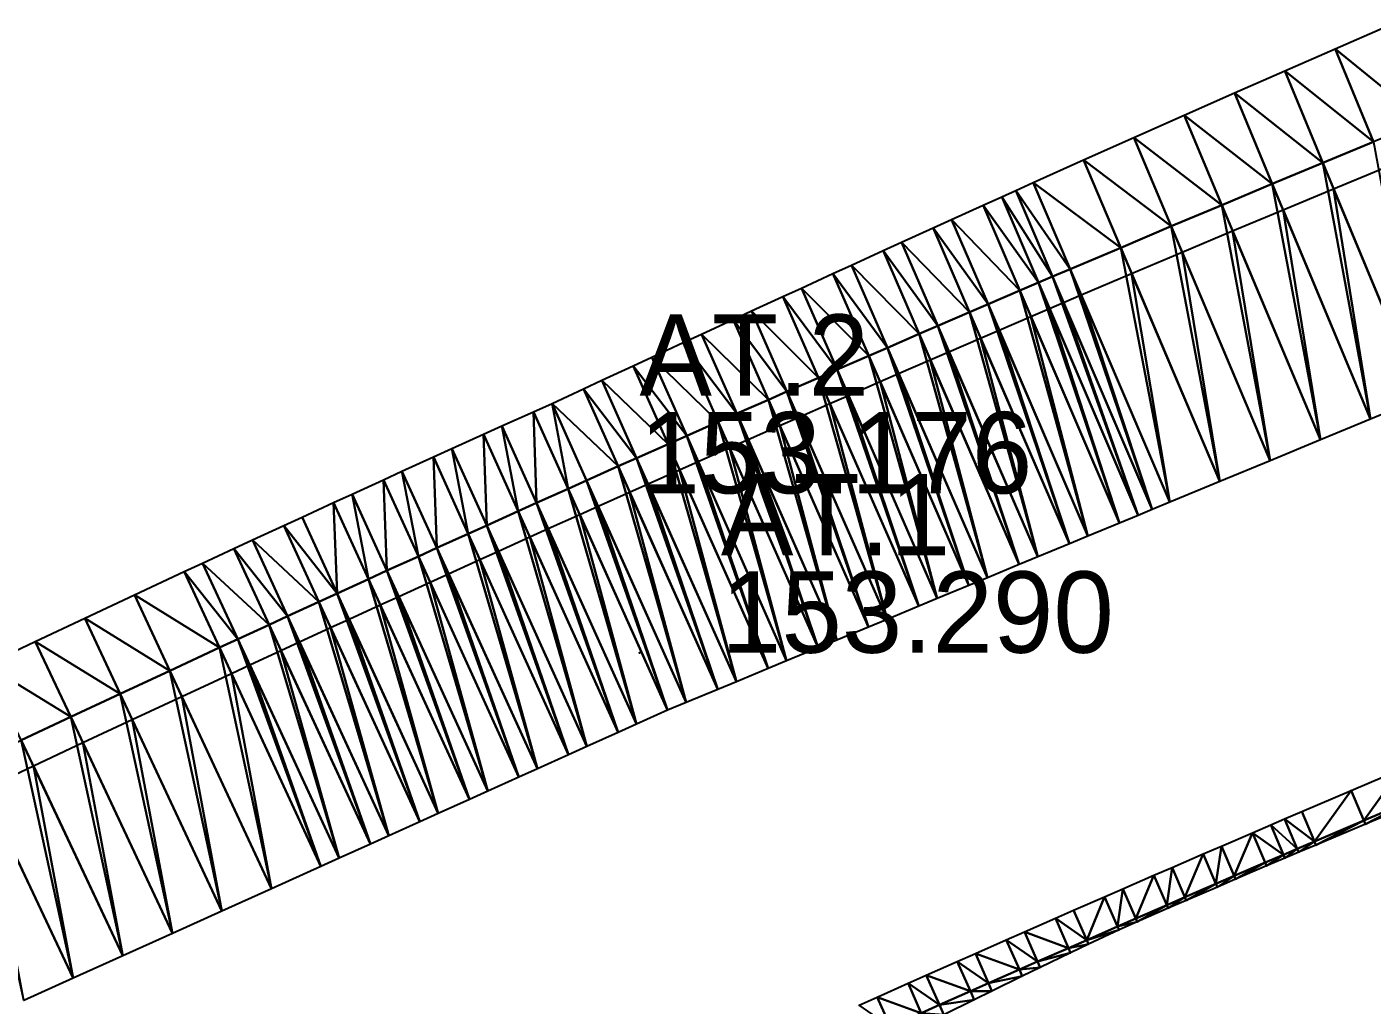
# Model space of a CAD drawing. Header units: metres. Extents: x 1882598 to 1885460, y 3171405 to 3171756.
# Drawn here: x 1883007.59 to 1883032.42, y 3171563.42 to 3171581.47 of the extents above; entities that cross this region are included whole.
import ezdxf

# ---------------------------------------------------------------- set-up
doc = ezdxf.new("R2010")
doc.units = ezdxf.units.M
doc.header["$MEASUREMENT"] = 0
doc.layers.add('pntelev', color=2, linetype='Continuous')
doc.layers.add('pntno', color=3, linetype='Continuous')
doc.layers.add('Triangles surfaces projet', color=7, linetype='Continuous', true_color=0x848484)

msp = doc.modelspace()

# ---------------------------------------------------------------- linework, layer by layer
for p in [(1883017.394, 3171572.864, 153.176), (1883018.898, 3171569.923, 153.29)]:
    msp.add_point(p)
at = {"layer": 'Triangles surfaces projet'}
for points in [[(1883033.379, 3171579.731, 153.101), (1883031.733, 3171581.065, 151.874), (1883032.665, 3171581.469, 151.848), (1883033.379, 3171579.731, 153.101)], [(1883031.733, 3171581.065, 151.874), (1883032.444, 3171579.346, 153.114), (1883030.803, 3171580.659, 151.9), (1883031.733, 3171581.065, 151.874)], [(1883033.379, 3171579.731, 153.101), (1883032.444, 3171579.346, 153.114), (1883031.733, 3171581.065, 151.874), (1883033.379, 3171579.731, 153.101)], [(1883029.873, 3171580.251, 151.927), (1883030.803, 3171580.659, 151.9), (1883031.509, 3171578.96, 153.127), (1883029.873, 3171580.251, 151.927)], [(1883030.803, 3171580.659, 151.9), (1883032.444, 3171579.346, 153.114), (1883031.509, 3171578.96, 153.127), (1883030.803, 3171580.659, 151.9)], [(1883029.873, 3171580.251, 151.927), (1883030.574, 3171578.572, 153.14), (1883028.944, 3171579.841, 151.953), (1883029.873, 3171580.251, 151.927)], [(1883030.574, 3171578.572, 153.14), (1883029.873, 3171580.251, 151.927), (1883031.509, 3171578.96, 153.127), (1883030.574, 3171578.572, 153.14)], [(1883029.641, 3171578.182, 153.152), (1883028.016, 3171579.429, 151.98), (1883028.944, 3171579.841, 151.953), (1883029.641, 3171578.182, 153.152)], [(1883028.944, 3171579.841, 151.953), (1883030.574, 3171578.572, 153.14), (1883029.641, 3171578.182, 153.152), (1883028.944, 3171579.841, 151.953)], [(1883028.016, 3171579.429, 151.98), (1883028.708, 3171577.79, 153.165), (1883027.089, 3171579.014, 152.006), (1883028.016, 3171579.429, 151.98)], [(1883028.708, 3171577.79, 153.165), (1883028.016, 3171579.429, 151.98), (1883029.641, 3171578.182, 153.152), (1883028.708, 3171577.79, 153.165)], [(1883032.444, 3171579.346, 153.114), (1883033.314, 3171574.615, 153.066), (1883031.509, 3171578.96, 153.127), (1883032.444, 3171579.346, 153.114)], [(1883027.089, 3171579.014, 152.006), (1883027.776, 3171577.396, 153.178), (1883026.163, 3171578.598, 152.033), (1883027.089, 3171579.014, 152.006)], [(1883027.776, 3171577.396, 153.178), (1883027.089, 3171579.014, 152.006), (1883028.708, 3171577.79, 153.165), (1883027.776, 3171577.396, 153.178)], [(1883031.509, 3171578.96, 153.127), (1883032.387, 3171574.231, 153.081), (1883030.574, 3171578.572, 153.14), (1883031.509, 3171578.96, 153.127)], [(1883033.314, 3171574.615, 153.066), (1883032.387, 3171574.231, 153.081), (1883031.509, 3171578.96, 153.127), (1883033.314, 3171574.615, 153.066)], [(1883032.64, 3171578.871, 153.457), (1883033.314, 3171574.615, 153.416), (1883031.706, 3171578.484, 153.47), (1883032.64, 3171578.871, 153.457)], [(1883026.52, 3171576.862, 153.195), (1883025.58, 3171578.335, 152.05), (1883025.84, 3171578.453, 152.042), (1883026.52, 3171576.862, 153.195)], [(1883025.84, 3171578.453, 152.042), (1883026.163, 3171578.598, 152.033), (1883026.845, 3171577.001, 153.191), (1883025.84, 3171578.453, 152.042)], [(1883026.52, 3171576.862, 153.195), (1883025.84, 3171578.453, 152.042), (1883026.845, 3171577.001, 153.191), (1883026.52, 3171576.862, 153.195)], [(1883026.845, 3171577.001, 153.191), (1883026.163, 3171578.598, 152.033), (1883027.776, 3171577.396, 153.178), (1883026.845, 3171577.001, 153.191)], [(1883031.461, 3171573.848, 153.096), (1883029.641, 3171578.182, 153.152), (1883030.574, 3171578.572, 153.14), (1883031.461, 3171573.848, 153.096)], [(1883032.387, 3171574.231, 153.081), (1883031.461, 3171573.848, 153.096), (1883030.574, 3171578.572, 153.14), (1883032.387, 3171574.231, 153.081)], [(1883031.706, 3171578.484, 153.47), (1883032.387, 3171574.231, 153.431), (1883030.773, 3171578.096, 153.483), (1883031.706, 3171578.484, 153.47)], [(1883033.314, 3171574.615, 153.416), (1883032.387, 3171574.231, 153.431), (1883031.706, 3171578.484, 153.47), (1883033.314, 3171574.615, 153.416)], [(1883025.914, 3171576.604, 153.204), (1883024.655, 3171577.916, 152.077), (1883025.238, 3171578.18, 152.06), (1883025.914, 3171576.604, 153.204)], [(1883026.259, 3171576.751, 153.199), (1883025.238, 3171578.18, 152.06), (1883025.58, 3171578.335, 152.05), (1883026.259, 3171576.751, 153.199)], [(1883026.259, 3171576.751, 153.199), (1883025.914, 3171576.604, 153.204), (1883025.238, 3171578.18, 152.06), (1883026.259, 3171576.751, 153.199)], [(1883026.259, 3171576.751, 153.199), (1883025.58, 3171578.335, 152.05), (1883026.52, 3171576.862, 153.195), (1883026.259, 3171576.751, 153.199)], [(1883029.641, 3171578.182, 153.152), (1883030.534, 3171573.465, 153.112), (1883028.708, 3171577.79, 153.165), (1883029.641, 3171578.182, 153.152)], [(1883030.534, 3171573.465, 153.112), (1883029.641, 3171578.182, 153.152), (1883031.461, 3171573.848, 153.096), (1883030.534, 3171573.465, 153.112)], [(1883024.313, 3171577.761, 152.087), (1883024.655, 3171577.916, 152.077), (1883025.329, 3171576.353, 153.212), (1883024.313, 3171577.761, 152.087)], [(1883025.329, 3171576.353, 153.212), (1883024.655, 3171577.916, 152.077), (1883025.914, 3171576.604, 153.204), (1883025.329, 3171576.353, 153.212)], [(1883030.773, 3171578.096, 153.483), (1883031.461, 3171573.848, 153.446), (1883029.84, 3171577.706, 153.496), (1883030.773, 3171578.096, 153.483)], [(1883032.387, 3171574.231, 153.431), (1883031.461, 3171573.848, 153.446), (1883030.773, 3171578.096, 153.483), (1883032.387, 3171574.231, 153.431)], [(1883023.731, 3171577.496, 152.104), (1883024.313, 3171577.761, 152.087), (1883024.985, 3171576.205, 153.217), (1883023.731, 3171577.496, 152.104)], [(1883024.985, 3171576.205, 153.217), (1883024.313, 3171577.761, 152.087), (1883025.329, 3171576.353, 153.212), (1883024.985, 3171576.205, 153.217)], [(1883029.608, 3171573.081, 153.127), (1883027.776, 3171577.396, 153.178), (1883028.708, 3171577.79, 153.165), (1883029.608, 3171573.081, 153.127)], [(1883028.708, 3171577.79, 153.165), (1883030.534, 3171573.465, 153.112), (1883029.608, 3171573.081, 153.127), (1883028.708, 3171577.79, 153.165)], [(1883029.84, 3171577.706, 153.496), (1883030.534, 3171573.465, 153.462), (1883028.909, 3171577.314, 153.509), (1883029.84, 3171577.706, 153.496)], [(1883031.461, 3171573.848, 153.446), (1883030.534, 3171573.465, 153.462), (1883029.84, 3171577.706, 153.496), (1883031.461, 3171573.848, 153.446)], [(1883023.731, 3171577.496, 152.104), (1883024.4, 3171575.952, 153.226), (1883023.389, 3171577.341, 152.114), (1883023.731, 3171577.496, 152.104)], [(1883024.4, 3171575.952, 153.226), (1883023.731, 3171577.496, 152.104), (1883024.985, 3171576.205, 153.217), (1883024.4, 3171575.952, 153.226)], [(1883023.389, 3171577.341, 152.114), (1883024.056, 3171575.804, 153.231), (1883022.808, 3171577.075, 152.132), (1883023.389, 3171577.341, 152.114)], [(1883024.056, 3171575.804, 153.231), (1883023.389, 3171577.341, 152.114), (1883024.4, 3171575.952, 153.226), (1883024.056, 3171575.804, 153.231)], [(1883026.845, 3171577.001, 153.191), (1883027.776, 3171577.396, 153.178), (1883028.681, 3171572.698, 153.142), (1883026.845, 3171577.001, 153.191)], [(1883027.776, 3171577.396, 153.178), (1883029.608, 3171573.081, 153.127), (1883028.681, 3171572.698, 153.142), (1883027.776, 3171577.396, 153.178)], [(1883028.909, 3171577.314, 153.509), (1883029.608, 3171573.081, 153.477), (1883027.978, 3171576.921, 153.522), (1883028.909, 3171577.314, 153.509)], [(1883030.534, 3171573.465, 153.462), (1883029.608, 3171573.081, 153.477), (1883028.909, 3171577.314, 153.509), (1883030.534, 3171573.465, 153.462)], [(1883023.128, 3171575.401, 153.245), (1883021.885, 3171576.652, 152.159), (1883022.466, 3171576.919, 152.142), (1883023.128, 3171575.401, 153.245)], [(1883022.466, 3171576.919, 152.142), (1883022.808, 3171577.075, 152.132), (1883023.471, 3171575.55, 153.24), (1883022.466, 3171576.919, 152.142)], [(1883023.128, 3171575.401, 153.245), (1883022.466, 3171576.919, 152.142), (1883023.471, 3171575.55, 153.24), (1883023.128, 3171575.401, 153.245)], [(1883022.808, 3171577.075, 152.132), (1883024.056, 3171575.804, 153.231), (1883023.471, 3171575.55, 153.24), (1883022.808, 3171577.075, 152.132)], [(1883028.358, 3171572.564, 153.148), (1883026.52, 3171576.862, 153.195), (1883026.845, 3171577.001, 153.191), (1883028.358, 3171572.564, 153.148)], [(1883026.845, 3171577.001, 153.191), (1883028.681, 3171572.698, 153.142), (1883028.358, 3171572.564, 153.148), (1883026.845, 3171577.001, 153.191)], [(1883027.978, 3171576.921, 153.522), (1883028.681, 3171572.698, 153.492), (1883027.048, 3171576.525, 153.536), (1883027.978, 3171576.921, 153.522)], [(1883029.608, 3171573.081, 153.477), (1883028.681, 3171572.698, 153.492), (1883027.978, 3171576.921, 153.522), (1883029.608, 3171573.081, 153.477)], [(1883025.914, 3171576.604, 153.204), (1883026.259, 3171576.751, 153.199), (1883027.755, 3171572.315, 153.158), (1883025.914, 3171576.604, 153.204)], [(1883028.098, 3171572.457, 153.152), (1883026.259, 3171576.751, 153.199), (1883026.52, 3171576.862, 153.195), (1883028.098, 3171572.457, 153.152)], [(1883027.755, 3171572.315, 153.158), (1883026.259, 3171576.751, 153.199), (1883028.098, 3171572.457, 153.152), (1883027.755, 3171572.315, 153.158)], [(1883028.098, 3171572.457, 153.152), (1883026.52, 3171576.862, 153.195), (1883028.358, 3171572.564, 153.148), (1883028.098, 3171572.457, 153.152)], [(1883022.2, 3171574.997, 153.26), (1883020.963, 3171576.228, 152.186), (1883021.543, 3171576.495, 152.169), (1883022.2, 3171574.997, 153.26)], [(1883022.543, 3171575.147, 153.254), (1883021.543, 3171576.495, 152.169), (1883021.885, 3171576.652, 152.159), (1883022.543, 3171575.147, 153.254)], [(1883022.543, 3171575.147, 153.254), (1883022.2, 3171574.997, 153.26), (1883021.543, 3171576.495, 152.169), (1883022.543, 3171575.147, 153.254)], [(1883022.543, 3171575.147, 153.254), (1883021.885, 3171576.652, 152.159), (1883023.128, 3171575.401, 153.245), (1883022.543, 3171575.147, 153.254)], [(1883025.914, 3171576.604, 153.204), (1883027.171, 3171572.073, 153.168), (1883025.329, 3171576.353, 153.212), (1883025.914, 3171576.604, 153.204)], [(1883027.171, 3171572.073, 153.168), (1883025.914, 3171576.604, 153.204), (1883027.755, 3171572.315, 153.158), (1883027.171, 3171572.073, 153.168)], [(1883027.048, 3171576.525, 153.536), (1883028.358, 3171572.564, 153.498), (1883026.723, 3171576.387, 153.54), (1883027.048, 3171576.525, 153.536)], [(1883028.681, 3171572.698, 153.492), (1883028.358, 3171572.564, 153.498), (1883027.048, 3171576.525, 153.536), (1883028.681, 3171572.698, 153.492)], [(1883020.963, 3171576.228, 152.186), (1883021.617, 3171574.741, 153.269), (1883020.621, 3171576.071, 152.197), (1883020.963, 3171576.228, 152.186)], [(1883022.2, 3171574.997, 153.26), (1883021.617, 3171574.741, 153.269), (1883020.963, 3171576.228, 152.186), (1883022.2, 3171574.997, 153.26)], [(1883024.985, 3171576.205, 153.217), (1883026.245, 3171571.69, 153.184), (1883024.4, 3171575.952, 153.226), (1883024.985, 3171576.205, 153.217)], [(1883026.828, 3171571.931, 153.174), (1883024.985, 3171576.205, 153.217), (1883025.329, 3171576.353, 153.212), (1883026.828, 3171571.931, 153.174)], [(1883026.245, 3171571.69, 153.184), (1883024.985, 3171576.205, 153.217), (1883026.828, 3171571.931, 153.174), (1883026.245, 3171571.69, 153.184)], [(1883027.171, 3171572.073, 153.168), (1883026.828, 3171571.931, 153.174), (1883025.329, 3171576.353, 153.212), (1883027.171, 3171572.073, 153.168)], [(1883026.462, 3171576.276, 153.544), (1883027.755, 3171572.315, 153.508), (1883026.118, 3171576.128, 153.549), (1883026.462, 3171576.276, 153.544)], [(1883026.723, 3171576.387, 153.54), (1883028.098, 3171572.457, 153.502), (1883026.462, 3171576.276, 153.544), (1883026.723, 3171576.387, 153.54)], [(1883028.098, 3171572.457, 153.502), (1883027.755, 3171572.315, 153.508), (1883026.462, 3171576.276, 153.544), (1883028.098, 3171572.457, 153.502)], [(1883028.358, 3171572.564, 153.498), (1883028.098, 3171572.457, 153.502), (1883026.723, 3171576.387, 153.54), (1883028.358, 3171572.564, 153.498)], [(1883020.621, 3171576.071, 152.197), (1883021.274, 3171574.59, 153.275), (1883020.042, 3171575.802, 152.214), (1883020.621, 3171576.071, 152.197)], [(1883020.621, 3171576.071, 152.197), (1883021.617, 3171574.741, 153.269), (1883021.274, 3171574.59, 153.275), (1883020.621, 3171576.071, 152.197)], [(1883025.902, 3171571.548, 153.19), (1883024.056, 3171575.804, 153.231), (1883024.4, 3171575.952, 153.226), (1883025.902, 3171571.548, 153.19)], [(1883025.902, 3171571.548, 153.19), (1883024.4, 3171575.952, 153.226), (1883026.245, 3171571.69, 153.184), (1883025.902, 3171571.548, 153.19)], [(1883026.118, 3171576.128, 153.549), (1883027.171, 3171572.073, 153.518), (1883025.533, 3171575.877, 153.557), (1883026.118, 3171576.128, 153.549)], [(1883027.755, 3171572.315, 153.508), (1883027.171, 3171572.073, 153.518), (1883026.118, 3171576.128, 153.549), (1883027.755, 3171572.315, 153.508)], [(1883020.691, 3171574.334, 153.284), (1883019.701, 3171575.644, 152.224), (1883020.042, 3171575.802, 152.214), (1883020.691, 3171574.334, 153.284)], [(1883020.042, 3171575.802, 152.214), (1883021.274, 3171574.59, 153.275), (1883020.691, 3171574.334, 153.284), (1883020.042, 3171575.802, 152.214)], [(1883024.056, 3171575.804, 153.231), (1883025.318, 3171571.306, 153.201), (1883023.471, 3171575.55, 153.24), (1883024.056, 3171575.804, 153.231)], [(1883025.902, 3171571.548, 153.19), (1883025.318, 3171571.306, 153.201), (1883024.056, 3171575.804, 153.231), (1883025.902, 3171571.548, 153.19)], [(1883025.19, 3171575.729, 153.562), (1883026.245, 3171571.69, 153.534), (1883024.605, 3171575.477, 153.571), (1883025.19, 3171575.729, 153.562)], [(1883025.533, 3171575.877, 153.557), (1883026.828, 3171571.931, 153.524), (1883025.19, 3171575.729, 153.562), (1883025.533, 3171575.877, 153.557)], [(1883026.828, 3171571.931, 153.524), (1883026.245, 3171571.69, 153.534), (1883025.19, 3171575.729, 153.562), (1883026.828, 3171571.931, 153.524)], [(1883027.171, 3171572.073, 153.518), (1883026.828, 3171571.931, 153.524), (1883025.533, 3171575.877, 153.557), (1883027.171, 3171572.073, 153.518)], [(1883019.701, 3171575.644, 152.224), (1883020.348, 3171574.183, 153.29), (1883019.121, 3171575.375, 152.242), (1883019.701, 3171575.644, 152.224)], [(1883019.701, 3171575.644, 152.224), (1883020.691, 3171574.334, 153.284), (1883020.348, 3171574.183, 153.29), (1883019.701, 3171575.644, 152.224)], [(1883024.975, 3171571.164, 153.207), (1883023.128, 3171575.401, 153.245), (1883023.471, 3171575.55, 153.24), (1883024.975, 3171571.164, 153.207)], [(1883024.975, 3171571.164, 153.207), (1883023.471, 3171575.55, 153.24), (1883025.318, 3171571.306, 153.201), (1883024.975, 3171571.164, 153.207)], [(1883024.605, 3171575.477, 153.571), (1883025.902, 3171571.548, 153.54), (1883024.262, 3171575.328, 153.577), (1883024.605, 3171575.477, 153.571)], [(1883026.245, 3171571.69, 153.534), (1883025.902, 3171571.548, 153.54), (1883024.605, 3171575.477, 153.571), (1883026.245, 3171571.69, 153.534)], [(1883019.424, 3171573.773, 153.306), (1883018.201, 3171574.949, 152.268), (1883018.781, 3171575.217, 152.252), (1883019.424, 3171573.773, 153.306)], [(1883019.766, 3171573.925, 153.3), (1883018.781, 3171575.217, 152.252), (1883019.121, 3171575.375, 152.242), (1883019.766, 3171573.925, 153.3)], [(1883019.424, 3171573.773, 153.306), (1883018.781, 3171575.217, 152.252), (1883019.766, 3171573.925, 153.3), (1883019.424, 3171573.773, 153.306)], [(1883019.766, 3171573.925, 153.3), (1883019.121, 3171575.375, 152.242), (1883020.348, 3171574.183, 153.29), (1883019.766, 3171573.925, 153.3)], [(1883022.543, 3171575.147, 153.254), (1883023.128, 3171575.401, 153.245), (1883024.391, 3171570.923, 153.218), (1883022.543, 3171575.147, 153.254)], [(1883023.128, 3171575.401, 153.245), (1883024.975, 3171571.164, 153.207), (1883024.391, 3171570.923, 153.218), (1883023.128, 3171575.401, 153.245)], [(1883024.262, 3171575.328, 153.577), (1883025.318, 3171571.306, 153.551), (1883023.678, 3171575.075, 153.586), (1883024.262, 3171575.328, 153.577)], [(1883025.902, 3171571.548, 153.54), (1883025.318, 3171571.306, 153.551), (1883024.262, 3171575.328, 153.577), (1883025.902, 3171571.548, 153.54)], [(1883017.86, 3171574.792, 152.277), (1883018.201, 3171574.949, 152.268), (1883018.842, 3171573.514, 153.315), (1883017.86, 3171574.792, 152.277)], [(1883019.424, 3171573.773, 153.306), (1883018.842, 3171573.514, 153.315), (1883018.201, 3171574.949, 152.268), (1883019.424, 3171573.773, 153.306)], [(1883022.2, 3171574.997, 153.26), (1883023.465, 3171570.539, 153.235), (1883021.617, 3171574.741, 153.269), (1883022.2, 3171574.997, 153.26)], [(1883022.543, 3171575.147, 153.254), (1883024.048, 3171570.781, 153.224), (1883022.2, 3171574.997, 153.26), (1883022.543, 3171575.147, 153.254)], [(1883023.465, 3171570.539, 153.235), (1883022.2, 3171574.997, 153.26), (1883024.048, 3171570.781, 153.224), (1883023.465, 3171570.539, 153.235)], [(1883024.048, 3171570.781, 153.224), (1883022.543, 3171575.147, 153.254), (1883024.391, 3171570.923, 153.218), (1883024.048, 3171570.781, 153.224)], [(1883023.678, 3171575.075, 153.586), (1883024.975, 3171571.164, 153.557), (1883023.335, 3171574.926, 153.591), (1883023.678, 3171575.075, 153.586)], [(1883025.318, 3171571.306, 153.551), (1883024.975, 3171571.164, 153.557), (1883023.678, 3171575.075, 153.586), (1883025.318, 3171571.306, 153.551)], [(1883018.5, 3171573.362, 153.321), (1883017.281, 3171574.524, 152.292), (1883017.86, 3171574.792, 152.277), (1883018.5, 3171573.362, 153.321)], [(1883018.842, 3171573.514, 153.315), (1883018.5, 3171573.362, 153.321), (1883017.86, 3171574.792, 152.277), (1883018.842, 3171573.514, 153.315)], [(1883021.274, 3171574.59, 153.275), (1883021.617, 3171574.741, 153.269), (1883023.121, 3171570.397, 153.242), (1883021.274, 3171574.59, 153.275)], [(1883023.465, 3171570.539, 153.235), (1883023.121, 3171570.397, 153.242), (1883021.617, 3171574.741, 153.269), (1883023.465, 3171570.539, 153.235)], [(1883023.335, 3171574.926, 153.591), (1883024.391, 3171570.923, 153.568), (1883022.751, 3171574.671, 153.6), (1883023.335, 3171574.926, 153.591)], [(1883024.975, 3171571.164, 153.557), (1883024.391, 3171570.923, 153.568), (1883023.335, 3171574.926, 153.591), (1883024.975, 3171571.164, 153.557)], [(1883017.281, 3171574.524, 152.292), (1883017.577, 3171572.949, 153.337), (1883016.938, 3171574.37, 152.299), (1883017.281, 3171574.524, 152.292)], [(1883017.919, 3171573.102, 153.331), (1883017.577, 3171572.949, 153.337), (1883017.281, 3171574.524, 152.292), (1883017.919, 3171573.102, 153.331)], [(1883018.5, 3171573.362, 153.321), (1883017.919, 3171573.102, 153.331), (1883017.281, 3171574.524, 152.292), (1883018.5, 3171573.362, 153.321)], [(1883022.538, 3171570.156, 153.253), (1883020.691, 3171574.334, 153.284), (1883021.274, 3171574.59, 153.275), (1883022.538, 3171570.156, 153.253)], [(1883023.121, 3171570.397, 153.242), (1883022.538, 3171570.156, 153.253), (1883021.274, 3171574.59, 153.275), (1883023.121, 3171570.397, 153.242)], [(1883022.409, 3171574.521, 153.606), (1883023.465, 3171570.539, 153.585), (1883021.826, 3171574.266, 153.615), (1883022.409, 3171574.521, 153.606)], [(1883022.751, 3171574.671, 153.6), (1883024.048, 3171570.781, 153.574), (1883022.409, 3171574.521, 153.606), (1883022.751, 3171574.671, 153.6)], [(1883024.048, 3171570.781, 153.574), (1883023.465, 3171570.539, 153.585), (1883022.409, 3171574.521, 153.606), (1883024.048, 3171570.781, 153.574)], [(1883024.391, 3171570.923, 153.568), (1883024.048, 3171570.781, 153.574), (1883022.751, 3171574.671, 153.6), (1883024.391, 3171570.923, 153.568)], [(1883016.938, 3171574.37, 152.299), (1883016.997, 3171572.688, 153.347), (1883016.357, 3171574.108, 152.309), (1883016.938, 3171574.37, 152.299)], [(1883017.577, 3171572.949, 153.337), (1883016.997, 3171572.688, 153.347), (1883016.938, 3171574.37, 152.299), (1883017.577, 3171572.949, 153.337)], [(1883022.195, 3171570.014, 153.259), (1883020.348, 3171574.183, 153.29), (1883020.691, 3171574.334, 153.284), (1883022.195, 3171570.014, 153.259)], [(1883022.538, 3171570.156, 153.253), (1883022.195, 3171570.014, 153.259), (1883020.691, 3171574.334, 153.284), (1883022.538, 3171570.156, 153.253)], [(1883021.826, 3171574.266, 153.615), (1883023.121, 3171570.397, 153.592), (1883021.483, 3171574.115, 153.621), (1883021.826, 3171574.266, 153.615)], [(1883023.465, 3171570.539, 153.585), (1883023.121, 3171570.397, 153.592), (1883021.826, 3171574.266, 153.615), (1883023.465, 3171570.539, 153.585)], [(1883016.015, 3171573.953, 152.316), (1883016.075, 3171572.273, 153.363), (1883015.433, 3171573.69, 152.327), (1883016.015, 3171573.953, 152.316)], [(1883016.015, 3171573.953, 152.316), (1883016.357, 3171574.108, 152.309), (1883016.655, 3171572.535, 153.353), (1883016.015, 3171573.953, 152.316)], [(1883016.655, 3171572.535, 153.353), (1883016.075, 3171572.273, 153.363), (1883016.015, 3171573.953, 152.316), (1883016.655, 3171572.535, 153.353)], [(1883016.997, 3171572.688, 153.347), (1883016.655, 3171572.535, 153.353), (1883016.357, 3171574.108, 152.309), (1883016.997, 3171572.688, 153.347)], [(1883021.611, 3171569.772, 153.271), (1883019.766, 3171573.925, 153.3), (1883020.348, 3171574.183, 153.29), (1883021.611, 3171569.772, 153.271)], [(1883021.611, 3171569.772, 153.271), (1883020.348, 3171574.183, 153.29), (1883022.195, 3171570.014, 153.259), (1883021.611, 3171569.772, 153.271)], [(1883021.483, 3171574.115, 153.621), (1883022.538, 3171570.156, 153.603), (1883020.901, 3171573.859, 153.631), (1883021.483, 3171574.115, 153.621)], [(1883023.121, 3171570.397, 153.592), (1883022.538, 3171570.156, 153.603), (1883021.483, 3171574.115, 153.621), (1883023.121, 3171570.397, 153.592)], [(1883018.842, 3171573.514, 153.315), (1883019.424, 3171573.773, 153.306), (1883020.684, 3171569.389, 153.289), (1883018.842, 3171573.514, 153.315)], [(1883019.424, 3171573.773, 153.306), (1883019.766, 3171573.925, 153.3), (1883021.268, 3171569.63, 153.277), (1883019.424, 3171573.773, 153.306)], [(1883021.268, 3171569.63, 153.277), (1883020.684, 3171569.389, 153.289), (1883019.424, 3171573.773, 153.306), (1883021.268, 3171569.63, 153.277)], [(1883021.268, 3171569.63, 153.277), (1883019.766, 3171573.925, 153.3), (1883021.611, 3171569.772, 153.271), (1883021.268, 3171569.63, 153.277)], [(1883020.559, 3171573.707, 153.637), (1883021.611, 3171569.772, 153.621), (1883019.977, 3171573.45, 153.646), (1883020.559, 3171573.707, 153.637)], [(1883020.901, 3171573.859, 153.631), (1883022.195, 3171570.014, 153.609), (1883020.559, 3171573.707, 153.637), (1883020.901, 3171573.859, 153.631)], [(1883022.195, 3171570.014, 153.609), (1883021.611, 3171569.772, 153.621), (1883020.559, 3171573.707, 153.637), (1883022.195, 3171570.014, 153.609)], [(1883022.538, 3171570.156, 153.603), (1883022.195, 3171570.014, 153.609), (1883020.901, 3171573.859, 153.631), (1883022.538, 3171570.156, 153.603)], [(1883015.092, 3171573.535, 152.333), (1883015.155, 3171571.856, 153.38), (1883014.511, 3171573.27, 152.344), (1883015.092, 3171573.535, 152.333)], [(1883015.734, 3171572.119, 153.369), (1883015.092, 3171573.535, 152.333), (1883015.433, 3171573.69, 152.327), (1883015.734, 3171572.119, 153.369)], [(1883015.734, 3171572.119, 153.369), (1883015.155, 3171571.856, 153.38), (1883015.092, 3171573.535, 152.333), (1883015.734, 3171572.119, 153.369)], [(1883016.075, 3171572.273, 153.363), (1883015.734, 3171572.119, 153.369), (1883015.433, 3171573.69, 152.327), (1883016.075, 3171572.273, 153.363)], [(1883020.341, 3171569.247, 153.296), (1883018.5, 3171573.362, 153.321), (1883018.842, 3171573.514, 153.315), (1883020.341, 3171569.247, 153.296)], [(1883020.684, 3171569.389, 153.289), (1883020.341, 3171569.247, 153.296), (1883018.842, 3171573.514, 153.315), (1883020.684, 3171569.389, 153.289)], [(1883019.977, 3171573.45, 153.646), (1883021.268, 3171569.63, 153.627), (1883019.635, 3171573.298, 153.652), (1883019.977, 3171573.45, 153.646)], [(1883021.611, 3171569.772, 153.621), (1883021.268, 3171569.63, 153.627), (1883019.977, 3171573.45, 153.646), (1883021.611, 3171569.772, 153.621)], [(1883014.814, 3171571.701, 153.386), (1883014.17, 3171573.115, 152.35), (1883014.511, 3171573.27, 152.344), (1883014.814, 3171571.701, 153.386)], [(1883015.155, 3171571.856, 153.38), (1883014.814, 3171571.701, 153.386), (1883014.511, 3171573.27, 152.344), (1883015.155, 3171571.856, 153.38)], [(1883017.919, 3171573.102, 153.331), (1883018.5, 3171573.362, 153.321), (1883019.757, 3171569.005, 153.307), (1883017.919, 3171573.102, 153.331)], [(1883018.5, 3171573.362, 153.321), (1883020.341, 3171569.247, 153.296), (1883019.757, 3171569.005, 153.307), (1883018.5, 3171573.362, 153.321)], [(1883019.635, 3171573.298, 153.652), (1883020.684, 3171569.389, 153.639), (1883019.054, 3171573.039, 153.662), (1883019.635, 3171573.298, 153.652)], [(1883021.268, 3171569.63, 153.627), (1883020.684, 3171569.389, 153.639), (1883019.635, 3171573.298, 153.652), (1883021.268, 3171569.63, 153.627)], [(1883013.59, 3171572.85, 152.361), (1883014.17, 3171573.115, 152.35), (1883014.235, 3171571.438, 153.396), (1883013.59, 3171572.85, 152.361)], [(1883014.814, 3171571.701, 153.386), (1883014.235, 3171571.438, 153.396), (1883014.17, 3171573.115, 152.35), (1883014.814, 3171571.701, 153.386)], [(1883017.577, 3171572.949, 153.337), (1883018.838, 3171568.604, 153.326), (1883016.997, 3171572.688, 153.347), (1883017.577, 3171572.949, 153.337)], [(1883019.414, 3171568.863, 153.314), (1883017.577, 3171572.949, 153.337), (1883017.919, 3171573.102, 153.331), (1883019.414, 3171568.863, 153.314)], [(1883019.414, 3171568.863, 153.314), (1883018.838, 3171568.604, 153.326), (1883017.577, 3171572.949, 153.337), (1883019.414, 3171568.863, 153.314)], [(1883019.757, 3171569.005, 153.307), (1883019.414, 3171568.863, 153.314), (1883017.919, 3171573.102, 153.331), (1883019.757, 3171569.005, 153.307)], [(1883019.054, 3171573.039, 153.662), (1883020.341, 3171569.247, 153.646), (1883018.712, 3171572.887, 153.668), (1883019.054, 3171573.039, 153.662)], [(1883020.684, 3171569.389, 153.639), (1883020.341, 3171569.247, 153.646), (1883019.054, 3171573.039, 153.662), (1883020.684, 3171569.389, 153.639)], [(1883013.895, 3171571.282, 153.402), (1883013.249, 3171572.693, 152.367), (1883013.59, 3171572.85, 152.361), (1883013.895, 3171571.282, 153.402)], [(1883013.895, 3171571.282, 153.402), (1883013.59, 3171572.85, 152.361), (1883014.235, 3171571.438, 153.396), (1883013.895, 3171571.282, 153.402)], [(1883018.712, 3171572.887, 153.668), (1883019.757, 3171569.005, 153.657), (1883018.132, 3171572.627, 153.679), (1883018.712, 3171572.887, 153.668)], [(1883020.341, 3171569.247, 153.646), (1883019.757, 3171569.005, 153.657), (1883018.712, 3171572.887, 153.668), (1883020.341, 3171569.247, 153.646)], [(1883013.249, 3171572.693, 152.367), (1883013.316, 3171571.018, 153.412), (1883012.669, 3171572.427, 152.378), (1883013.249, 3171572.693, 152.367)], [(1883013.316, 3171571.018, 153.412), (1883013.249, 3171572.693, 152.367), (1883013.895, 3171571.282, 153.402), (1883013.316, 3171571.018, 153.412)], [(1883016.655, 3171572.535, 153.353), (1883017.924, 3171568.192, 153.344), (1883016.075, 3171572.273, 153.363), (1883016.655, 3171572.535, 153.353)], [(1883018.499, 3171568.451, 153.332), (1883016.655, 3171572.535, 153.353), (1883016.997, 3171572.688, 153.347), (1883018.499, 3171568.451, 153.332)], [(1883018.499, 3171568.451, 153.332), (1883017.924, 3171568.192, 153.344), (1883016.655, 3171572.535, 153.353), (1883018.499, 3171568.451, 153.332)], [(1883016.997, 3171572.688, 153.347), (1883018.838, 3171568.604, 153.326), (1883018.499, 3171568.451, 153.332), (1883016.997, 3171572.688, 153.347)], [(1883017.791, 3171572.474, 153.685), (1883018.838, 3171568.604, 153.676), (1883017.211, 3171572.213, 153.695), (1883017.791, 3171572.474, 153.685)], [(1883018.132, 3171572.627, 153.679), (1883019.414, 3171568.863, 153.664), (1883017.791, 3171572.474, 153.685), (1883018.132, 3171572.627, 153.679)], [(1883019.414, 3171568.863, 153.664), (1883018.838, 3171568.604, 153.676), (1883017.791, 3171572.474, 153.685), (1883019.414, 3171568.863, 153.664)], [(1883019.757, 3171569.005, 153.657), (1883019.414, 3171568.863, 153.664), (1883018.132, 3171572.627, 153.679), (1883019.757, 3171569.005, 153.657)], [(1883012.329, 3171572.27, 152.385), (1883012.976, 3171570.862, 153.418), (1883011.75, 3171572.003, 152.396), (1883012.329, 3171572.27, 152.385)], [(1883012.669, 3171572.427, 152.378), (1883013.316, 3171571.018, 153.412), (1883012.329, 3171572.27, 152.385), (1883012.669, 3171572.427, 152.378)], [(1883012.976, 3171570.862, 153.418), (1883012.329, 3171572.27, 152.385), (1883013.316, 3171571.018, 153.412), (1883012.976, 3171570.862, 153.418)], [(1883015.734, 3171572.119, 153.369), (1883016.075, 3171572.273, 153.363), (1883017.585, 3171568.039, 153.351), (1883015.734, 3171572.119, 153.369)], [(1883017.585, 3171568.039, 153.351), (1883016.075, 3171572.273, 153.363), (1883017.924, 3171568.192, 153.344), (1883017.585, 3171568.039, 153.351)], [(1883017.211, 3171572.213, 153.695), (1883018.499, 3171568.451, 153.682), (1883016.87, 3171572.059, 153.701), (1883017.211, 3171572.213, 153.695)], [(1883018.838, 3171568.604, 153.676), (1883018.499, 3171568.451, 153.682), (1883017.211, 3171572.213, 153.695), (1883018.838, 3171568.604, 153.676)], [(1883011.41, 3171571.845, 152.402), (1883011.75, 3171572.003, 152.396), (1883012.399, 3171570.596, 153.428), (1883011.41, 3171571.845, 152.402)], [(1883011.75, 3171572.003, 152.396), (1883012.976, 3171570.862, 153.418), (1883012.399, 3171570.596, 153.428), (1883011.75, 3171572.003, 152.396)], [(1883015.155, 3171571.856, 153.38), (1883015.734, 3171572.119, 153.369), (1883017.01, 3171567.779, 153.363), (1883015.155, 3171571.856, 153.38)], [(1883017.585, 3171568.039, 153.351), (1883017.01, 3171567.779, 153.363), (1883015.734, 3171572.119, 153.369), (1883017.585, 3171568.039, 153.351)], [(1883016.87, 3171572.059, 153.701), (1883017.924, 3171568.192, 153.694), (1883016.29, 3171571.798, 153.711), (1883016.87, 3171572.059, 153.701)], [(1883018.499, 3171568.451, 153.682), (1883017.924, 3171568.192, 153.694), (1883016.87, 3171572.059, 153.701), (1883018.499, 3171568.451, 153.682)], [(1883012.059, 3171570.44, 153.434), (1883010.832, 3171571.577, 152.413), (1883011.41, 3171571.845, 152.402), (1883012.059, 3171570.44, 153.434)], [(1883012.399, 3171570.596, 153.428), (1883012.059, 3171570.44, 153.434), (1883011.41, 3171571.845, 152.402), (1883012.399, 3171570.596, 153.428)], [(1883014.814, 3171571.701, 153.386), (1883015.155, 3171571.856, 153.38), (1883016.671, 3171567.627, 153.369), (1883014.814, 3171571.701, 153.386)], [(1883015.155, 3171571.856, 153.38), (1883017.01, 3171567.779, 153.363), (1883016.671, 3171567.627, 153.369), (1883015.155, 3171571.856, 153.38)], [(1883016.29, 3171571.798, 153.711), (1883017.585, 3171568.039, 153.701), (1883015.95, 3171571.644, 153.717), (1883016.29, 3171571.798, 153.711)], [(1883017.924, 3171568.192, 153.694), (1883017.585, 3171568.039, 153.701), (1883016.29, 3171571.798, 153.711), (1883017.924, 3171568.192, 153.694)], [(1883011.482, 3171570.174, 153.445), (1883010.492, 3171571.419, 152.42), (1883010.832, 3171571.577, 152.413), (1883011.482, 3171570.174, 153.445)], [(1883011.482, 3171570.174, 153.445), (1883010.832, 3171571.577, 152.413), (1883012.059, 3171570.44, 153.434), (1883011.482, 3171570.174, 153.445)], [(1883016.096, 3171567.367, 153.381), (1883014.235, 3171571.438, 153.396), (1883014.814, 3171571.701, 153.386), (1883016.096, 3171567.367, 153.381)], [(1883014.814, 3171571.701, 153.386), (1883016.671, 3171567.627, 153.369), (1883016.096, 3171567.367, 153.381), (1883014.814, 3171571.701, 153.386)], [(1883015.95, 3171571.644, 153.717), (1883017.01, 3171567.779, 153.713), (1883015.371, 3171571.381, 153.728), (1883015.95, 3171571.644, 153.717)], [(1883017.585, 3171568.039, 153.701), (1883017.01, 3171567.779, 153.713), (1883015.95, 3171571.644, 153.717), (1883017.585, 3171568.039, 153.701)], [(1883010.492, 3171571.419, 152.42), (1883011.142, 3171570.017, 153.451), (1883009.575, 3171570.991, 152.438), (1883010.492, 3171571.419, 152.42)], [(1883011.482, 3171570.174, 153.445), (1883011.142, 3171570.017, 153.451), (1883010.492, 3171571.419, 152.42), (1883011.482, 3171570.174, 153.445)], [(1883013.895, 3171571.282, 153.402), (1883015.182, 3171566.955, 153.4), (1883013.316, 3171571.018, 153.412), (1883013.895, 3171571.282, 153.402)], [(1883015.757, 3171567.214, 153.388), (1883013.895, 3171571.282, 153.402), (1883014.235, 3171571.438, 153.396), (1883015.757, 3171567.214, 153.388)], [(1883015.757, 3171567.214, 153.388), (1883015.182, 3171566.955, 153.4), (1883013.895, 3171571.282, 153.402), (1883015.757, 3171567.214, 153.388)], [(1883016.096, 3171567.367, 153.381), (1883015.757, 3171567.214, 153.388), (1883014.235, 3171571.438, 153.396), (1883016.096, 3171567.367, 153.381)], [(1883015.031, 3171571.226, 153.734), (1883016.096, 3171567.367, 153.731), (1883014.452, 3171570.962, 153.744), (1883015.031, 3171571.226, 153.734)], [(1883015.371, 3171571.381, 153.728), (1883016.671, 3171567.627, 153.719), (1883015.031, 3171571.226, 153.734), (1883015.371, 3171571.381, 153.728)], [(1883016.671, 3171567.627, 153.719), (1883016.096, 3171567.367, 153.731), (1883015.031, 3171571.226, 153.734), (1883016.671, 3171567.627, 153.719)], [(1883017.01, 3171567.779, 153.713), (1883016.671, 3171567.627, 153.719), (1883015.371, 3171571.381, 153.728), (1883017.01, 3171567.779, 153.713)], [(1883008.659, 3171570.562, 152.456), (1883009.575, 3171570.991, 152.438), (1883010.226, 3171569.592, 153.467), (1883008.659, 3171570.562, 152.456)], [(1883009.575, 3171570.991, 152.438), (1883011.142, 3171570.017, 153.451), (1883010.226, 3171569.592, 153.467), (1883009.575, 3171570.991, 152.438)], [(1883012.976, 3171570.862, 153.418), (1883013.316, 3171571.018, 153.412), (1883014.843, 3171566.802, 153.407), (1883012.976, 3171570.862, 153.418)], [(1883015.182, 3171566.955, 153.4), (1883014.843, 3171566.802, 153.407), (1883013.316, 3171571.018, 153.412), (1883015.182, 3171566.955, 153.4)], [(1883014.452, 3171570.962, 153.744), (1883015.757, 3171567.214, 153.738), (1883014.112, 3171570.807, 153.75), (1883014.452, 3171570.962, 153.744)], [(1883016.096, 3171567.367, 153.731), (1883015.757, 3171567.214, 153.738), (1883014.452, 3171570.962, 153.744), (1883016.096, 3171567.367, 153.731)], [(1883012.399, 3171570.596, 153.428), (1883012.976, 3171570.862, 153.418), (1883014.268, 3171566.543, 153.418), (1883012.399, 3171570.596, 153.428)], [(1883014.843, 3171566.802, 153.407), (1883014.268, 3171566.543, 153.418), (1883012.976, 3171570.862, 153.418), (1883014.843, 3171566.802, 153.407)], [(1883014.112, 3171570.807, 153.75), (1883015.182, 3171566.955, 153.75), (1883013.535, 3171570.543, 153.761), (1883014.112, 3171570.807, 153.75)], [(1883015.757, 3171567.214, 153.738), (1883015.182, 3171566.955, 153.75), (1883014.112, 3171570.807, 153.75), (1883015.757, 3171567.214, 153.738)], [(1883008.659, 3171570.562, 152.456), (1883009.311, 3171569.166, 153.483), (1883007.744, 3171570.131, 152.474), (1883008.659, 3171570.562, 152.456)], [(1883009.311, 3171569.166, 153.483), (1883008.659, 3171570.562, 152.456), (1883010.226, 3171569.592, 153.467), (1883009.311, 3171569.166, 153.483)], [(1883013.929, 3171566.39, 153.425), (1883012.059, 3171570.44, 153.434), (1883012.399, 3171570.596, 153.428), (1883013.929, 3171566.39, 153.425)], [(1883012.399, 3171570.596, 153.428), (1883014.268, 3171566.543, 153.418), (1883013.929, 3171566.39, 153.425), (1883012.399, 3171570.596, 153.428)], [(1883013.535, 3171570.543, 153.761), (1883014.843, 3171566.802, 153.757), (1883013.195, 3171570.387, 153.767), (1883013.535, 3171570.543, 153.761)], [(1883015.182, 3171566.955, 153.75), (1883014.843, 3171566.802, 153.757), (1883013.535, 3171570.543, 153.761), (1883015.182, 3171566.955, 153.75)], [(1883012.059, 3171570.44, 153.434), (1883013.354, 3171566.13, 153.437), (1883011.482, 3171570.174, 153.445), (1883012.059, 3171570.44, 153.434)], [(1883013.929, 3171566.39, 153.425), (1883013.354, 3171566.13, 153.437), (1883012.059, 3171570.44, 153.434), (1883013.929, 3171566.39, 153.425)], [(1883013.195, 3171570.387, 153.767), (1883014.268, 3171566.543, 153.768), (1883012.618, 3171570.121, 153.777), (1883013.195, 3171570.387, 153.767)], [(1883014.843, 3171566.802, 153.757), (1883014.268, 3171566.543, 153.768), (1883013.195, 3171570.387, 153.767), (1883014.843, 3171566.802, 153.757)], [(1883006.829, 3171569.699, 152.492), (1883007.744, 3171570.131, 152.474), (1883008.397, 3171568.739, 153.499), (1883006.829, 3171569.699, 152.492)], [(1883008.397, 3171568.739, 153.499), (1883007.744, 3171570.131, 152.474), (1883009.311, 3171569.166, 153.483), (1883008.397, 3171568.739, 153.499)], [(1883011.142, 3171570.017, 153.451), (1883012.102, 3171565.566, 153.462), (1883010.226, 3171569.592, 153.467), (1883011.142, 3171570.017, 153.451)], [(1883011.482, 3171570.174, 153.445), (1883013.016, 3171565.978, 153.444), (1883011.142, 3171570.017, 153.451), (1883011.482, 3171570.174, 153.445)], [(1883012.102, 3171565.566, 153.462), (1883011.142, 3171570.017, 153.451), (1883013.016, 3171565.978, 153.444), (1883012.102, 3171565.566, 153.462)], [(1883011.482, 3171570.174, 153.445), (1883013.354, 3171566.13, 153.437), (1883013.016, 3171565.978, 153.444), (1883011.482, 3171570.174, 153.445)], [(1883012.618, 3171570.121, 153.777), (1883013.929, 3171566.39, 153.775), (1883012.278, 3171569.965, 153.783), (1883012.618, 3171570.121, 153.777)], [(1883014.268, 3171566.543, 153.768), (1883013.929, 3171566.39, 153.775), (1883012.618, 3171570.121, 153.777), (1883014.268, 3171566.543, 153.768)], [(1883012.278, 3171569.965, 153.783), (1883013.354, 3171566.13, 153.787), (1883011.702, 3171569.699, 153.794), (1883012.278, 3171569.965, 153.783)], [(1883013.929, 3171566.39, 153.775), (1883013.354, 3171566.13, 153.787), (1883012.278, 3171569.965, 153.783), (1883013.929, 3171566.39, 153.775)], [(1883008.397, 3171568.739, 153.499), (1883007.484, 3171568.31, 153.515), (1883006.829, 3171569.699, 152.492), (1883008.397, 3171568.739, 153.499)], [(1883009.311, 3171569.166, 153.483), (1883010.226, 3171569.592, 153.467), (1883011.188, 3171565.153, 153.48), (1883009.311, 3171569.166, 153.483)], [(1883010.226, 3171569.592, 153.467), (1883012.102, 3171565.566, 153.462), (1883011.188, 3171565.153, 153.48), (1883010.226, 3171569.592, 153.467)], [(1883011.363, 3171569.542, 153.8), (1883012.102, 3171565.566, 153.812), (1883010.448, 3171569.117, 153.816), (1883011.363, 3171569.542, 153.8)], [(1883011.702, 3171569.699, 153.794), (1883013.016, 3171565.978, 153.794), (1883011.363, 3171569.542, 153.8), (1883011.702, 3171569.699, 153.794)], [(1883013.016, 3171565.978, 153.794), (1883012.102, 3171565.566, 153.812), (1883011.363, 3171569.542, 153.8), (1883013.016, 3171565.978, 153.794)], [(1883013.354, 3171566.13, 153.787), (1883013.016, 3171565.978, 153.794), (1883011.702, 3171569.699, 153.794), (1883013.354, 3171566.13, 153.787)], [(1883010.274, 3171564.741, 153.499), (1883008.397, 3171568.739, 153.499), (1883009.311, 3171569.166, 153.483), (1883010.274, 3171564.741, 153.499)], [(1883010.274, 3171564.741, 153.499), (1883009.311, 3171569.166, 153.483), (1883011.188, 3171565.153, 153.48), (1883010.274, 3171564.741, 153.499)], [(1883010.448, 3171569.117, 153.816), (1883011.188, 3171565.153, 153.83), (1883009.534, 3171568.691, 153.832), (1883010.448, 3171569.117, 153.816)], [(1883012.102, 3171565.566, 153.812), (1883011.188, 3171565.153, 153.83), (1883010.448, 3171569.117, 153.816), (1883012.102, 3171565.566, 153.812)], [(1883009.36, 3171564.329, 153.517), (1883007.484, 3171568.31, 153.515), (1883008.397, 3171568.739, 153.499), (1883009.36, 3171564.329, 153.517)], [(1883010.274, 3171564.741, 153.499), (1883009.36, 3171564.329, 153.517), (1883008.397, 3171568.739, 153.499), (1883010.274, 3171564.741, 153.499)], [(1883009.534, 3171568.691, 153.832), (1883010.274, 3171564.741, 153.849), (1883008.62, 3171568.264, 153.849), (1883009.534, 3171568.691, 153.832)], [(1883011.188, 3171565.153, 153.83), (1883010.274, 3171564.741, 153.849), (1883009.534, 3171568.691, 153.832), (1883011.188, 3171565.153, 153.83)], [(1883007.484, 3171568.31, 153.515), (1883008.446, 3171563.917, 153.536), (1883006.571, 3171567.88, 153.531), (1883007.484, 3171568.31, 153.515)], [(1883009.36, 3171564.329, 153.517), (1883008.446, 3171563.917, 153.536), (1883007.484, 3171568.31, 153.515), (1883009.36, 3171564.329, 153.517)], [(1883008.62, 3171568.264, 153.849), (1883009.36, 3171564.329, 153.867), (1883007.708, 3171567.835, 153.865), (1883008.62, 3171568.264, 153.849)], [(1883010.274, 3171564.741, 153.849), (1883009.36, 3171564.329, 153.867), (1883008.62, 3171568.264, 153.849), (1883010.274, 3171564.741, 153.849)], [(1883007.532, 3171563.505, 153.554), (1883006.571, 3171567.88, 153.531), (1883008.446, 3171563.917, 153.536), (1883007.532, 3171563.505, 153.554)], [(1883007.708, 3171567.835, 153.865), (1883008.446, 3171563.917, 153.886), (1883006.796, 3171567.405, 153.882), (1883007.708, 3171567.835, 153.865)], [(1883009.36, 3171564.329, 153.867), (1883008.446, 3171563.917, 153.886), (1883007.708, 3171567.835, 153.865), (1883009.36, 3171564.329, 153.867)], [(1883032.029, 3171567.379, 153.451), (1883032.941, 3171567.766, 153.435), (1883032.263, 3171566.827, 153.427), (1883032.029, 3171567.379, 153.451)], [(1883032.941, 3171567.766, 153.435), (1883033.174, 3171567.213, 153.411), (1883032.263, 3171566.827, 153.427), (1883032.941, 3171567.766, 153.435)], [(1883008.446, 3171563.917, 153.886), (1883007.532, 3171563.505, 153.904), (1883006.796, 3171567.405, 153.882), (1883008.446, 3171563.917, 153.886)], [(1883031.117, 3171566.991, 153.467), (1883032.029, 3171567.379, 153.451), (1883031.353, 3171566.439, 153.443), (1883031.117, 3171566.991, 153.467)], [(1883031.353, 3171566.439, 153.443), (1883032.029, 3171567.379, 153.451), (1883032.263, 3171566.827, 153.427), (1883031.353, 3171566.439, 153.443)], [(1883031.117, 3171566.991, 153.467), (1883031.353, 3171566.439, 153.443), (1883030.799, 3171566.856, 153.473), (1883031.117, 3171566.991, 153.467)], [(1883032.292, 3171566.759, 153.378), (1883032.263, 3171566.827, 153.427), (1883033.174, 3171567.213, 153.411), (1883032.292, 3171566.759, 153.378)], [(1883033.205, 3171567.14, 153.359), (1883032.292, 3171566.759, 153.378), (1883033.174, 3171567.213, 153.411), (1883033.205, 3171567.14, 153.359)], [(1883030.78, 3171566.195, 153.453), (1883030.207, 3171566.602, 153.483), (1883030.544, 3171566.746, 153.477), (1883030.78, 3171566.195, 153.453)], [(1883030.799, 3171566.856, 153.473), (1883031.035, 3171566.304, 153.449), (1883030.544, 3171566.746, 153.477), (1883030.799, 3171566.856, 153.473)], [(1883030.78, 3171566.195, 153.453), (1883030.544, 3171566.746, 153.477), (1883031.035, 3171566.304, 153.449), (1883030.78, 3171566.195, 153.453)], [(1883030.799, 3171566.856, 153.473), (1883031.353, 3171566.439, 153.443), (1883031.035, 3171566.304, 153.449), (1883030.799, 3171566.856, 153.473)], [(1883032.263, 3171566.827, 153.427), (1883031.38, 3171566.375, 153.396), (1883031.353, 3171566.439, 153.443), (1883032.263, 3171566.827, 153.427)], [(1883032.292, 3171566.759, 153.378), (1883031.38, 3171566.375, 153.396), (1883032.263, 3171566.827, 153.427), (1883032.292, 3171566.759, 153.378)], [(1883029.871, 3171565.804, 153.469), (1883029.633, 3171566.355, 153.493), (1883030.207, 3171566.602, 153.483), (1883029.871, 3171565.804, 153.469)], [(1883030.207, 3171566.602, 153.483), (1883030.443, 3171566.05, 153.459), (1883029.871, 3171565.804, 153.469), (1883030.207, 3171566.602, 153.483)], [(1883030.78, 3171566.195, 153.453), (1883030.443, 3171566.05, 153.459), (1883030.207, 3171566.602, 153.483), (1883030.78, 3171566.195, 153.453)], [(1883029.633, 3171566.355, 153.493), (1883029.534, 3171565.659, 153.476), (1883029.297, 3171566.21, 153.5), (1883029.633, 3171566.355, 153.493)], [(1883029.633, 3171566.355, 153.493), (1883029.871, 3171565.804, 153.469), (1883029.534, 3171565.659, 153.476), (1883029.633, 3171566.355, 153.493)], [(1883030.807, 3171566.132, 153.408), (1883030.78, 3171566.195, 153.453), (1883031.035, 3171566.304, 153.449), (1883030.807, 3171566.132, 153.408)], [(1883031.062, 3171566.241, 153.403), (1883030.807, 3171566.132, 153.408), (1883031.035, 3171566.304, 153.449), (1883031.062, 3171566.241, 153.403)], [(1883031.035, 3171566.304, 153.449), (1883031.353, 3171566.439, 153.443), (1883031.062, 3171566.241, 153.403), (1883031.035, 3171566.304, 153.449)], [(1883031.062, 3171566.241, 153.403), (1883031.353, 3171566.439, 153.443), (1883031.38, 3171566.375, 153.396), (1883031.062, 3171566.241, 153.403)], [(1883028.962, 3171565.412, 153.486), (1883028.724, 3171565.963, 153.51), (1883029.297, 3171566.21, 153.5), (1883028.962, 3171565.412, 153.486)], [(1883029.534, 3171565.659, 153.476), (1883028.962, 3171565.412, 153.486), (1883029.297, 3171566.21, 153.5), (1883029.534, 3171565.659, 153.476)], [(1883029.896, 3171565.745, 153.426), (1883029.871, 3171565.804, 153.469), (1883030.443, 3171566.05, 153.459), (1883029.896, 3171565.745, 153.426)], [(1883030.443, 3171566.05, 153.459), (1883030.469, 3171565.989, 153.415), (1883029.896, 3171565.745, 153.426), (1883030.443, 3171566.05, 153.459)], [(1883030.469, 3171565.989, 153.415), (1883030.443, 3171566.05, 153.459), (1883030.78, 3171566.195, 153.453), (1883030.469, 3171565.989, 153.415)], [(1883030.78, 3171566.195, 153.453), (1883030.807, 3171566.132, 153.408), (1883030.469, 3171565.989, 153.415), (1883030.78, 3171566.195, 153.453)], [(1883028.387, 3171565.817, 153.517), (1883028.055, 3171565.018, 153.503), (1883027.815, 3171565.568, 153.527), (1883028.387, 3171565.817, 153.517)], [(1883028.055, 3171565.018, 153.503), (1883028.387, 3171565.817, 153.517), (1883028.626, 3171565.266, 153.493), (1883028.055, 3171565.018, 153.503)], [(1883028.626, 3171565.266, 153.493), (1883028.387, 3171565.817, 153.517), (1883028.724, 3171565.963, 153.51), (1883028.626, 3171565.266, 153.493)], [(1883028.724, 3171565.963, 153.51), (1883028.962, 3171565.412, 153.486), (1883028.626, 3171565.266, 153.493), (1883028.724, 3171565.963, 153.51)], [(1883029.56, 3171565.6, 153.433), (1883029.534, 3171565.659, 153.476), (1883029.871, 3171565.804, 153.469), (1883029.56, 3171565.6, 153.433)], [(1883029.896, 3171565.745, 153.426), (1883029.56, 3171565.6, 153.433), (1883029.871, 3171565.804, 153.469), (1883029.896, 3171565.745, 153.426)], [(1883027.479, 3171565.422, 153.534), (1883027.815, 3171565.568, 153.527), (1883027.719, 3171564.872, 153.51), (1883027.479, 3171565.422, 153.534)], [(1883027.719, 3171564.872, 153.51), (1883027.815, 3171565.568, 153.527), (1883028.055, 3171565.018, 153.503), (1883027.719, 3171564.872, 153.51)], [(1883029.534, 3171565.659, 153.476), (1883028.987, 3171565.354, 153.444), (1883028.962, 3171565.412, 153.486), (1883029.534, 3171565.659, 153.476)], [(1883029.56, 3171565.6, 153.433), (1883028.987, 3171565.354, 153.444), (1883029.534, 3171565.659, 153.476), (1883029.56, 3171565.6, 153.433)], [(1883027.479, 3171565.422, 153.534), (1883027.148, 3171564.622, 153.521), (1883026.907, 3171565.172, 153.545), (1883027.479, 3171565.422, 153.534)], [(1883027.719, 3171564.872, 153.51), (1883027.148, 3171564.622, 153.521), (1883027.479, 3171565.422, 153.534), (1883027.719, 3171564.872, 153.51)], [(1883028.08, 3171564.961, 153.462), (1883028.055, 3171565.018, 153.503), (1883028.626, 3171565.266, 153.493), (1883028.08, 3171564.961, 153.462)], [(1883028.651, 3171565.209, 153.451), (1883028.08, 3171564.961, 153.462), (1883028.626, 3171565.266, 153.493), (1883028.651, 3171565.209, 153.451)], [(1883028.626, 3171565.266, 153.493), (1883028.962, 3171565.412, 153.486), (1883028.651, 3171565.209, 153.451), (1883028.626, 3171565.266, 153.493)], [(1883028.651, 3171565.209, 153.451), (1883028.962, 3171565.412, 153.486), (1883028.987, 3171565.354, 153.444), (1883028.651, 3171565.209, 153.451)], [(1883026, 3171564.774, 153.563), (1883026.571, 3171565.025, 153.552), (1883026.812, 3171564.475, 153.528), (1883026, 3171564.774, 153.563)], [(1883027.148, 3171564.622, 153.521), (1883026.571, 3171565.025, 153.552), (1883026.907, 3171565.172, 153.545), (1883027.148, 3171564.622, 153.521)], [(1883026.812, 3171564.475, 153.528), (1883026.571, 3171565.025, 153.552), (1883027.148, 3171564.622, 153.521), (1883026.812, 3171564.475, 153.528)], [(1883028.055, 3171565.018, 153.503), (1883028.08, 3171564.961, 153.462), (1883027.719, 3171564.872, 153.51), (1883028.055, 3171565.018, 153.503)], [(1883026, 3171564.774, 153.563), (1883026.242, 3171564.225, 153.539), (1883025.664, 3171564.626, 153.57), (1883026, 3171564.774, 153.563)], [(1883026, 3171564.774, 153.563), (1883026.812, 3171564.475, 153.528), (1883026.242, 3171564.225, 153.539), (1883026, 3171564.774, 153.563)], [(1883027.148, 3171564.622, 153.521), (1883027.719, 3171564.872, 153.51), (1883027.746, 3171564.809, 153.464), (1883027.148, 3171564.622, 153.521)], [(1883027.182, 3171564.544, 153.464), (1883027.148, 3171564.622, 153.521), (1883027.746, 3171564.809, 153.464), (1883027.182, 3171564.544, 153.464)], [(1883027.746, 3171564.809, 153.464), (1883027.719, 3171564.872, 153.51), (1883028.08, 3171564.961, 153.462), (1883027.746, 3171564.809, 153.464)], [(1883025.906, 3171564.077, 153.546), (1883025.094, 3171564.374, 153.581), (1883025.664, 3171564.626, 153.57), (1883025.906, 3171564.077, 153.546)], [(1883025.664, 3171564.626, 153.57), (1883026.242, 3171564.225, 153.539), (1883025.906, 3171564.077, 153.546), (1883025.664, 3171564.626, 153.57)], [(1883027.148, 3171564.622, 153.521), (1883027.182, 3171564.544, 153.464), (1883026.812, 3171564.475, 153.528), (1883027.148, 3171564.622, 153.521)], [(1883026.852, 3171564.386, 153.463), (1883026.812, 3171564.475, 153.528), (1883027.182, 3171564.544, 153.464), (1883026.852, 3171564.386, 153.463)], [(1883024.758, 3171564.226, 153.588), (1883025.094, 3171564.374, 153.581), (1883025.336, 3171563.826, 153.557), (1883024.758, 3171564.226, 153.588)], [(1883025.094, 3171564.374, 153.581), (1883025.906, 3171564.077, 153.546), (1883025.336, 3171563.826, 153.557), (1883025.094, 3171564.374, 153.581)], [(1883026.852, 3171564.386, 153.463), (1883026.242, 3171564.225, 153.539), (1883026.812, 3171564.475, 153.528), (1883026.852, 3171564.386, 153.463)], [(1883026.29, 3171564.116, 153.46), (1883026.242, 3171564.225, 153.539), (1883026.852, 3171564.386, 153.463), (1883026.29, 3171564.116, 153.46)], [(1883024.758, 3171564.226, 153.588), (1883025.001, 3171563.677, 153.564), (1883024.188, 3171563.973, 153.6), (1883024.758, 3171564.226, 153.588)], [(1883024.758, 3171564.226, 153.588), (1883025.336, 3171563.826, 153.557), (1883025.001, 3171563.677, 153.564), (1883024.758, 3171564.226, 153.588)], [(1883025.906, 3171564.077, 153.546), (1883025.96, 3171563.956, 153.457), (1883025.336, 3171563.826, 153.557), (1883025.906, 3171564.077, 153.546)], [(1883026.242, 3171564.225, 153.539), (1883026.29, 3171564.116, 153.46), (1883025.906, 3171564.077, 153.546), (1883026.242, 3171564.225, 153.539)], [(1883025.96, 3171563.956, 153.457), (1883025.906, 3171564.077, 153.546), (1883026.29, 3171564.116, 153.46), (1883025.96, 3171563.956, 153.457)], [(1883023.852, 3171563.824, 153.607), (1883024.096, 3171563.276, 153.583), (1883023.282, 3171563.57, 153.619), (1883023.852, 3171563.824, 153.607)], [(1883023.852, 3171563.824, 153.607), (1883024.188, 3171563.973, 153.6), (1883024.431, 3171563.424, 153.576), (1883023.852, 3171563.824, 153.607)], [(1883024.431, 3171563.424, 153.576), (1883024.096, 3171563.276, 153.583), (1883023.852, 3171563.824, 153.607), (1883024.431, 3171563.424, 153.576)], [(1883025.001, 3171563.677, 153.564), (1883024.431, 3171563.424, 153.576), (1883024.188, 3171563.973, 153.6), (1883025.001, 3171563.677, 153.564)], [(1883025.4, 3171563.682, 153.452), (1883025.001, 3171563.677, 153.564), (1883025.336, 3171563.826, 153.557), (1883025.4, 3171563.682, 153.452)], [(1883025.336, 3171563.826, 153.557), (1883025.96, 3171563.956, 153.457), (1883025.4, 3171563.682, 153.452), (1883025.336, 3171563.826, 153.557)], [(1883023.527, 3171563.022, 153.595), (1883022.947, 3171563.42, 153.626), (1883023.282, 3171563.57, 153.619), (1883023.527, 3171563.022, 153.595)], [(1883023.282, 3171563.57, 153.619), (1883024.096, 3171563.276, 153.583), (1883023.527, 3171563.022, 153.595), (1883023.282, 3171563.57, 153.619)], [(1883025.001, 3171563.677, 153.564), (1883025.071, 3171563.519, 153.449), (1883024.431, 3171563.424, 153.576), (1883025.001, 3171563.677, 153.564)], [(1883024.513, 3171563.24, 153.442), (1883024.431, 3171563.424, 153.576), (1883025.071, 3171563.519, 153.449), (1883024.513, 3171563.24, 153.442)], [(1883025.071, 3171563.519, 153.449), (1883025.001, 3171563.677, 153.564), (1883025.4, 3171563.682, 153.452), (1883025.071, 3171563.519, 153.449)], [(1883024.431, 3171563.424, 153.576), (1883024.513, 3171563.24, 153.442), (1883024.096, 3171563.276, 153.583), (1883024.431, 3171563.424, 153.576)]]:
    msp.add_3dface(points, dxfattribs=at)

# ---------------------------------------------------------------- texts
at = {"layer": 'pntelev'}
for s, p in [('153.176', (1883018.894, 3171572.864, 153.176)), ('153.290', (1883020.398, 3171569.923, 153.29))]:
    msp.add_text(s, height=1.5, dxfattribs=at).set_placement(p)
at = {"layer": 'pntno'}
for s, p in [('AT.2', (1883018.894, 3171574.664, 153.176)), ('AT.1', (1883020.398, 3171571.723, 153.29))]:
    msp.add_text(s, height=1.5, dxfattribs=at).set_placement(p)

doc.saveas('drawing.dxf')
